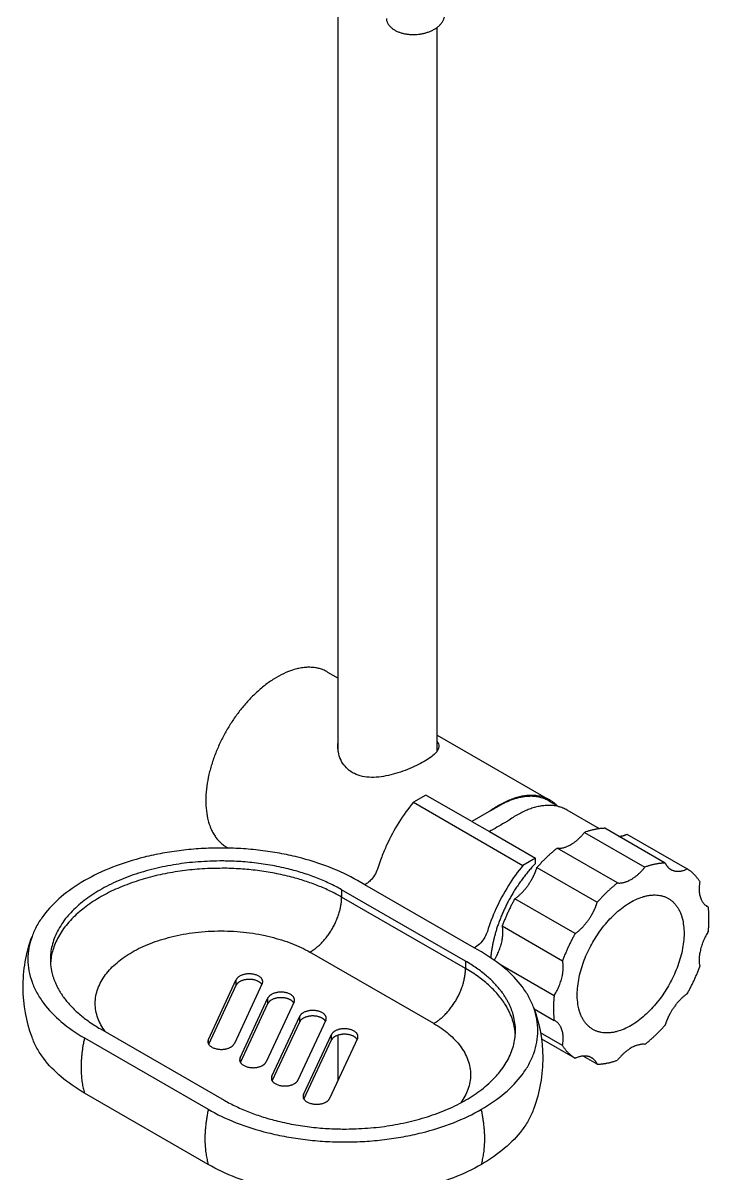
# Model space of a CAD drawing. Header units: millimetres. Extents: x 577 to 7172, y 252 to 2707.
# Drawn here: x 2947.8 to 3100.6, y 1822.1 to 2078.3 of the extents above; entities that cross this region are included whole.
import ezdxf

# ---------------------------------------------------------------- set-up
doc = ezdxf.new("R2010")
doc.units = ezdxf.units.MM
doc.header["$MEASUREMENT"] = 0
doc.layers.add('외형선(ISO)', color=7, linetype='Continuous', lineweight=30)
doc.layers.add('좁은 외형선(ISO)', color=7, linetype='Continuous', lineweight=25)

msp = doc.modelspace()

# ---------------------------------------------------------------- linework, layer by layer
at = {"layer": '외형선(ISO)'}
for p, q in [((3018.02, 1916.16), (3018.02, 2142.08)), ((3040.02, 1916.2), (3040.02, 2077.29)), ((3015.65, 1933.85), (3018.02, 1932.49)), ((3040.02, 1919.82), (3065.14, 1905.35)), ((3037.53, 1906.47), (3034.75, 1904.88)), ((3047.78, 1900.57), (3037.53, 1906.47)), ((3034.75, 1904.88), (3059.15, 1890.83)), ((3065.02, 1905.13), (3067.23, 1903.86)), ((3051.66, 1902.81), (3047.78, 1900.57)), ((3076.2, 1898.99), (3069.03, 1903.11)), ((3051.67, 1898.33), (3061.92, 1892.43)), ((3072.87, 1898.16), (3086.31, 1890.43)), ((3090.82, 1891.33), (3077.38, 1899.07)), ((3082.32, 1897.76), (3095.75, 1890.03)), ((2993.19, 1894.86), (2993.53, 1894.66)), ((3080.21, 1886.91), (3066.77, 1894.65)), ((3061.92, 1892.43), (3059.15, 1890.83)), ((3061.92, 1891.24), (3061.92, 1892.43)), ((3062.27, 1890.36), (3075.7, 1882.63)), ((3046.36, 1869.51), (3018.78, 1885.39)), ((3023.91, 1886.51), (3022.31, 1887.43)), ((3070.77, 1875.64), (3057.33, 1883.38)), ((3099.92, 1881.86), (3100.42, 1881.58)), ((3054.55, 1877.34), (3067.98, 1869.6)), ((3049.89, 1871.55), (3048.3, 1872.46)), ((3066.1, 1861.81), (3054.15, 1868.69)), ((2989.09, 1852.05), (2995.3, 1865.4)), ((2989.17, 1851), (2995.3, 1864.17)), ((3001.09, 1864.5), (2994.88, 1851.15)), ((2996.16, 1847.98), (3002.37, 1861.33)), ((2996.24, 1846.93), (3002.37, 1860.1)), ((3008.17, 1860.43), (3001.95, 1847.08)), ((3003.23, 1843.9), (3009.44, 1857.25)), ((3061.65, 1858.89), (3066.1, 1856.33)), ((3003.31, 1842.86), (3009.44, 1856.03)), ((3015.24, 1856.36), (3009.03, 1843.01)), ((2961.5, 1852.41), (2989.08, 1836.53)), ((2965.04, 1854.44), (2992.62, 1838.56)), ((3010.3, 1839.83), (3016.51, 1853.18)), ((3010.38, 1838.79), (3016.51, 1851.96)), ((3022.31, 1852.29), (3016.1, 1838.94)), ((3018.02, 1843.07), (3018.02, 1853.04)), ((3067.98, 1850.71), (3063.06, 1853.55)), ((3063.27, 1852.2), (3070.77, 1847.88)), ((3075.7, 1846.58), (3072.57, 1848.38)), ((2989.08, 1824.26), (2961.5, 1840.15))]:
    msp.add_line(p, q, dxfattribs=at)
for points, weights, knots in [([(3028.73, 2079.28), (3029.05, 2075.24), (3035.53, 2075.75), (3042.01, 2076.26), (3041.69, 2080.31)], [1, 0.707106781187, 1, 0.707106781187, 1], [0, 0, 0, 1.570796, 1.570796, 3.141593, 3.141593, 3.141593]), ([(3015.65, 1933.85), (3004.37, 1940.34), (2993.15, 1920.85), (2981.92, 1901.35), (2993.19, 1894.86)], [1, 0.707106781187, 1, 0.707106781187, 1], [0, 0, 0, 1.570796, 1.570796, 3.141593, 3.141593, 3.141593]), ([(3065.02, 1905.13), (3060.36, 1907.82), (3053.79, 1904.03), (3052.73, 1903.42), (3051.66, 1902.81)], [0.853554188502, 0.853895225284, 1, 1, 1], [-142.388144, -142.388144, -142.388144, -124.757933, -124.757933, -121.751274, -121.751274, -121.751274]), ([(3066.69, 1904.17), (3065.98, 1904.87), (3065.14, 1905.35), (3059.64, 1908.52), (3051.93, 1902.96)], [0.946126657838, 0.969988098089, 1, 0.831715303984, 0.856809881329], [6.12223, 6.12223, 6.12223, 6.283185, 6.283185, 7.185702, 7.185702, 7.185702]), ([(3018.78, 1885.39), (3007.65, 1891.8), (2991.91, 1891.8), (2953.91, 1891.8), (2953.91, 1869.92), (2953.91, 1860.85), (2965.04, 1854.44)], [0.853553390593, 0.853553396869, 1, 0.707106781187, 1, 0.853553396673, 0.853553390593], [3.926991, 3.926991, 3.926991, 4.712389, 4.712389, 6.283185, 6.283185, 7.068583, 7.068583, 7.068583]), ([(3061.92, 1891.24), (3058.88, 1888.06), (3056.56, 1884.04), (3052.57, 1877.11), (3051.97, 1870.26)], [0.885442730635, 0.921891416064, 1, 0.872633945195, 0.856039399422], [1.151897, 1.151897, 1.151897, 1.570796, 1.570796, 2.253865, 2.253865, 2.253865]), ([(3057.33, 1883.38), (3059.49, 1884.86), (3061.01, 1887.51), (3061.82, 1888.9), (3062.27, 1890.36)], [0.855447539342, 0.870208469759, 1, 0.927465229845, 0.890856814713], [4.016313, 4.016313, 4.016313, 4.712389, 4.712389, 5.101395, 5.101395, 5.101395]), ([(3090.82, 1891.33), (3091.27, 1890.38), (3092.09, 1889.91), (3093.61, 1889.03), (3095.75, 1890.03)], [0.890140321087, 0.926751969264, 1, 0.870893719356, 0.855606609871], [5.890354, 5.890354, 5.890354, 6.283185, 6.283185, 6.975587, 6.975587, 6.975587]), ([(3098.54, 1887.2), (3097.82, 1883.06), (3100.16, 1881.71), (3100.29, 1881.63), (3100.42, 1881.58)], [0.863966563126, 0.814502477537, 1, 0.987911302573, 0.976820488307], [5.288356, 5.288356, 5.288356, 6.283185, 6.283185, 6.348017, 6.348017, 6.348017]), ([(3091.53, 1883.45), (3083.1, 1888.3), (3074.71, 1873.73), (3066.32, 1859.16), (3074.74, 1854.31), (3083.17, 1849.46), (3091.56, 1864.03), (3099.95, 1878.6), (3091.53, 1883.45)], [1, 0.707106781187, 1, 0.707106781187, 1, 0.707106781187, 1, 0.707106781187, 1], [0, 0, 0, 1.570796, 1.570796, 3.141593, 3.141593, 4.712389, 4.712389, 6.283185, 6.283185, 6.283185]), ([(3070.77, 1875.64), (3072.92, 1877.12), (3074.45, 1879.77), (3075.25, 1881.16), (3075.7, 1882.63)], [0.855447539342, 0.870208469759, 1, 0.927465229845, 0.890856814713], [4.016313, 4.016313, 4.016313, 4.712389, 4.712389, 5.101395, 5.101395, 5.101395]), ([(3052.77, 1869.72), (3052.85, 1869.86), (3052.94, 1870.01), (3055.26, 1874.04), (3054.55, 1877.34)], [0.984242605575, 0.991897137904, 1, 0.815194340419, 0.863600852506], [4.668933, 4.668933, 4.668933, 4.712389, 4.712389, 5.703508, 5.703508, 5.703508]), ([(3100.42, 1876.1), (3100.28, 1875.87), (3100.15, 1875.64), (3097.82, 1871.61), (3098.54, 1868.3)], [0.975390079817, 0.987129473925, 1, 0.815194340419, 0.863600852506], [4.643364, 4.643364, 4.643364, 4.712389, 4.712389, 5.703508, 5.703508, 5.703508]), ([(2992.62, 1838.56), (3003.75, 1832.15), (3019.49, 1832.15), (3057.49, 1832.15), (3057.49, 1854.04), (3057.49, 1863.1), (3046.36, 1869.51)], [0.853553390593, 0.853553390596, 1, 0.707106781187, 1, 0.853553390591, 0.853553390593], [3.926991, 3.926991, 3.926991, 4.712389, 4.712389, 6.283185, 6.283185, 7.068583, 7.068583, 7.068583]), ([(3066.1, 1861.81), (3066.24, 1862.04), (3066.37, 1862.27), (3068.69, 1866.3), (3067.98, 1869.6)], [0.975390079817, 0.987129473925, 1, 0.815194340419, 0.863600852506], [4.643364, 4.643364, 4.643364, 4.712389, 4.712389, 5.703508, 5.703508, 5.703508]), ([(3001.09, 1864.5), (3001.2, 1864.72), (3001.2, 1864.95), (3001.2, 1866.68), (2998.2, 1866.68), (2995.9, 1866.68), (2995.3, 1865.4)], [0.914835766825, 0.948287736084, 1, 0.707106781187, 1, 0.758819045103, 0.914835766825], [2.864258, 2.864258, 2.864258, 3.141593, 3.141593, 4.712389, 4.712389, 6.005851, 6.005851, 6.005851]), ([(3001.01, 1864.32), (3000.29, 1865.45), (2998.2, 1865.45), (2995.9, 1865.45), (2995.3, 1864.17)], [0.89451947657, 0.776097955716, 1, 0.758819045102, 0.914835766825], [3.511595, 3.511595, 3.511595, 4.712389, 4.712389, 6.005851, 6.005851, 6.005851]), ([(3008.17, 1860.43), (3008.27, 1860.65), (3008.27, 1860.88), (3008.27, 1862.61), (3005.27, 1862.61), (3002.97, 1862.61), (3002.37, 1861.33)], [0.914835766825, 0.948287736084, 1, 0.707106781187, 1, 0.758819045102, 0.914835766825], [2.864258, 2.864258, 2.864258, 3.141593, 3.141593, 4.712389, 4.712389, 6.005851, 6.005851, 6.005851]), ([(3095.75, 1862.27), (3093.6, 1860.79), (3092.07, 1858.14), (3091.27, 1856.74), (3090.82, 1855.28)], [0.855447539342, 0.870208469759, 1, 0.927465229845, 0.890856814713], [4.016313, 4.016313, 4.016313, 4.712389, 4.712389, 5.101395, 5.101395, 5.101395]), ([(3008.08, 1860.25), (3007.36, 1861.38), (3005.27, 1861.38), (3002.97, 1861.38), (3002.37, 1860.1)], [0.89451947657, 0.776097955716, 1, 0.758819045103, 0.914835766825], [3.511595, 3.511595, 3.511595, 4.712389, 4.712389, 6.005851, 6.005851, 6.005851]), ([(3015.24, 1856.36), (3015.34, 1856.58), (3015.34, 1856.81), (3015.34, 1858.53), (3012.34, 1858.53), (3010.04, 1858.53), (3009.44, 1857.25)], [0.914835766825, 0.948287736084, 1, 0.707106781187, 1, 0.758819045102, 0.914835766825], [2.864258, 2.864258, 2.864258, 3.141593, 3.141593, 4.712389, 4.712389, 6.005851, 6.005851, 6.005851]), ([(3015.15, 1856.18), (3014.43, 1857.31), (3012.34, 1857.31), (3010.04, 1857.31), (3009.44, 1856.03)], [0.89451947657, 0.776097955716, 1, 0.758819045103, 0.914835766825], [3.511595, 3.511595, 3.511595, 4.712389, 4.712389, 6.005851, 6.005851, 6.005851]), ([(3067.98, 1850.71), (3068.7, 1854.85), (3066.36, 1856.2), (3066.23, 1856.27), (3066.1, 1856.33)], [0.863966563126, 0.814502477537, 1, 0.987911302573, 0.976820488307], [5.288356, 5.288356, 5.288356, 6.283185, 6.283185, 6.348017, 6.348017, 6.348017]), ([(2989.09, 1852.05), (2988.99, 1851.83), (2988.99, 1851.6), (2988.99, 1849.87), (2991.99, 1849.87), (2994.29, 1849.87), (2994.88, 1851.15)], [0.914835766825, 0.948287736084, 1, 0.707106781187, 1, 0.758819045102, 0.914835766825], [2.864258, 2.864258, 2.864258, 3.141593, 3.141593, 4.712389, 4.712389, 6.005851, 6.005851, 6.005851]), ([(3022.31, 1852.29), (3022.41, 1852.51), (3022.41, 1852.73), (3022.41, 1854.46), (3019.41, 1854.46), (3017.11, 1854.46), (3016.51, 1853.18)], [0.914835766825, 0.948287736084, 1, 0.707106781187, 1, 0.758819045102, 0.914835766825], [2.864258, 2.864258, 2.864258, 3.141593, 3.141593, 4.712389, 4.712389, 6.005851, 6.005851, 6.005851]), ([(3022.22, 1852.11), (3021.5, 1853.24), (3019.41, 1853.24), (3017.11, 1853.24), (3016.51, 1851.96)], [0.89451947657, 0.776097955716, 1, 0.758819045102, 0.914835766825], [3.511595, 3.511595, 3.511595, 4.712389, 4.712389, 6.005851, 6.005851, 6.005851]), ([(2996.16, 1847.98), (2996.06, 1847.76), (2996.06, 1847.53), (2996.06, 1845.8), (2999.06, 1845.8), (3001.36, 1845.8), (3001.95, 1847.08)], [0.914835766825, 0.948287736084, 1, 0.707106781187, 1, 0.758819045103, 0.914835766825], [2.864258, 2.864258, 2.864258, 3.141593, 3.141593, 4.712389, 4.712389, 6.005851, 6.005851, 6.005851]), ([(3075.7, 1846.58), (3075.25, 1847.53), (3074.43, 1848), (3072.91, 1848.88), (3070.77, 1847.88)], [0.890140321087, 0.926751969263, 1, 0.870893719356, 0.855606609871], [5.890354, 5.890354, 5.890354, 6.283185, 6.283185, 6.975587, 6.975587, 6.975587]), ([(3003.23, 1843.9), (3003.13, 1843.68), (3003.13, 1843.46), (3003.13, 1841.73), (3006.13, 1841.73), (3008.43, 1841.73), (3009.03, 1843.01)], [0.914835766825, 0.948287736084, 1, 0.707106781187, 1, 0.758819045103, 0.914835766825], [2.864258, 2.864258, 2.864258, 3.141593, 3.141593, 4.712389, 4.712389, 6.005851, 6.005851, 6.005851]), ([(3010.3, 1839.83), (3010.2, 1839.61), (3010.2, 1839.38), (3010.2, 1837.66), (3013.2, 1837.66), (3015.5, 1837.66), (3016.1, 1838.94)], [0.914835766825, 0.948287736084, 1, 0.707106781187, 1, 0.758819045103, 0.914835766825], [2.864258, 2.864258, 2.864258, 3.141593, 3.141593, 4.712389, 4.712389, 6.005851, 6.005851, 6.005851])]:
    msp.add_rational_spline(points, weights, degree=2, knots=knots, dxfattribs=at)
for points, knots in [([(3021.22, 1911.45), (3020.71, 1911.74), (3020.24, 1912.11), (3019.41, 1912.96), (3019.05, 1913.44), (3018.2, 1915.01), (3017.93, 1916.2), (3017.93, 1917.68), (3017.96, 1918.06), (3018.02, 1918.44)], [-6.91903, -6.91903, -6.91903, -6.91903, -6.702515, -6.702515, -6.486, -6.486, -6.052971, -6.052971, -5.907035, -5.907035, -5.907035, -5.907035]), ([(3040.02, 1918.39), (3040.29, 1918.01), (3040.43, 1917.65), (3040.43, 1916.81), (3040.16, 1916.27), (3039.02, 1915.11), (3038.15, 1914.5), (3036.12, 1913.33), (3034.83, 1912.7), (3032.06, 1911.61), (3030.57, 1911.13), (3027.78, 1910.52), (3026.29, 1910.35), (3024.22, 1910.47), (3023.55, 1910.57), (3022.31, 1910.92), (3021.73, 1911.16), (3021.22, 1911.45)], [4.022379, 4.022379, 4.022379, 4.022379, 4.325574, 4.325574, 4.757423, 4.757423, 5.189272, 5.189272, 5.621122, 5.621122, 6.052971, 6.052971, 6.486, 6.486, 6.702515, 6.702515, 6.91903, 6.91903, 6.91903, 6.91903]), ([(3034.75, 1904.88), (3033.6, 1903.48), (3032.52, 1901.97), (3030.51, 1898.77), (3029.59, 1897.07), (3028.4, 1894.47), (3028.03, 1893.58), (3026.88, 1890.56), (3026.84, 1889.94), (3026.06, 1888.5), (3025.76, 1888.07), (3025.18, 1887.42), (3024.93, 1887.19), (3024.45, 1886.82), (3024.28, 1886.73), (3023.91, 1886.51)], [0, 0, 0, 0, 0.559965, 0.559965, 1.135987, 1.135987, 1.427532, 1.427532, 2.129321, 2.129321, 2.461686, 2.461686, 2.696263, 2.696263, 2.895251, 2.895251, 2.895251, 2.895251]), ([(3055.82, 1900.72), (3055.56, 1900.57), (3055.3, 1900.42), (3053.92, 1899.63), (3052.79, 1898.98), (3051.67, 1898.33)], [-0.5864478, -0.5864478, -0.5864478, -0.5864478, -0.4778465, -0.4778465, 0, 0, 0, 0]), ([(3022.31, 1887.43), (3020.4, 1888.53), (3016.22, 1890.52), (3010.19, 1892.43), (3004.94, 1893.56), (3000.71, 1894.2), (2996.35, 1894.59), (2991.91, 1894.72), (2987.47, 1894.59), (2983.11, 1894.2), (2978.88, 1893.56), (2973.63, 1892.43), (2967.6, 1890.52), (2961.32, 1887.53), (2956.13, 1883.92), (2952.82, 1880.45), (2950.86, 1877.42), (2949.74, 1874.98), (2949.06, 1872.47), (2948.83, 1869.92), (2949.06, 1867.36), (2949.74, 1864.85), (2950.86, 1862.41), (2952.82, 1859.39), (2956.13, 1855.92), (2959.59, 1853.51), (2961.5, 1852.41)], [-135.088268, -135.088268, -135.088268, -135.088268, -126.983661, -118.879054, -114.534601, -110.190148, -105.753174, -101.316201, -96.879228, -92.442254, -88.097801, -83.753348, -75.648741, -67.544134, -59.439527, -51.33492, -46.990467, -42.646014, -38.20904, -33.772067, -29.335094, -24.89812, -20.553667, -16.209214, -8.104607, 0, 0, 0, 0]), ([(3059.15, 1890.83), (3056.89, 1888.09), (3054.76, 1884.74), (3053.14, 1881.18), (3052.38, 1879.52), (3051.74, 1877.81), (3051.22, 1876.13), (3050.96, 1875.28), (3050.43, 1874.31), (3049.78, 1873.6), (3049.41, 1873.19), (3049, 1872.87), (3048.62, 1872.65), (3048.51, 1872.58), (3048.4, 1872.52), (3048.3, 1872.46)], [2.854881, 2.854881, 2.854881, 2.854881, 12.943777, 12.943777, 12.943777, 17.658359, 17.658359, 17.658359, 20.620588, 20.620588, 20.620588, 22.325343, 22.325343, 22.325343, 22.77909, 22.77909, 22.77909, 22.77909]), ([(2949.82, 1852.58), (2948.55, 1856.07), (2947.87, 1859.84), (2947.81, 1867.43), (2948.5, 1871.36), (2949.82, 1874.99)], [0, 0, 0, 0, 1.150912, 1.150912, 2.347822, 2.347822, 2.347822, 2.347822]), ([(3049.89, 1836.53), (3051.8, 1837.63), (3055.26, 1840.04), (3058.58, 1843.51), (3060.54, 1846.53), (3061.65, 1848.97), (3062.33, 1851.48), (3062.56, 1854.04), (3062.33, 1856.59), (3061.65, 1859.1), (3060.54, 1861.54), (3058.58, 1864.57), (3055.26, 1868.04), (3051.8, 1870.45), (3049.89, 1871.55)], [-67.544135, -67.544135, -67.544135, -67.544135, -59.439528, -51.334921, -46.990468, -42.646015, -38.209041, -33.772068, -29.335094, -24.898121, -20.553668, -16.209214, -8.104607, 0, 0, 0, 0]), ([(3061.57, 1859.11), (3062.84, 1855.62), (3063.53, 1851.86), (3063.58, 1844.26), (3062.89, 1840.33), (3061.57, 1836.7)], [0, 0, 0, 0, 1.150828, 1.150828, 2.347804, 2.347804, 2.347804, 2.347804]), ([(2961.5, 1840.15), (2959.59, 1841.25), (2956.13, 1843.65), (2952.82, 1847.13), (2950.86, 1850.15), (2950.12, 1851.76), (2949.82, 1852.58), (2949.82, 1852.58)], [0, 0, 0, 0, 8.104607, 16.209214, 20.553667, 24.89812, 24.898259, 24.898259, 24.898259, 24.898259]), ([(3061.57, 1836.7), (3061.57, 1836.7), (3061.28, 1835.88), (3060.54, 1834.27), (3058.58, 1831.25), (3055.26, 1827.77), (3051.8, 1825.36), (3049.89, 1824.26)], [42.64582, 42.64582, 42.64582, 42.64582, 42.646015, 46.990468, 51.334921, 59.439528, 67.544135, 67.544135, 67.544135, 67.544135]), ([(2989.08, 1836.53), (2990.99, 1835.43), (2995.17, 1833.44), (3001.2, 1831.53), (3006.45, 1830.4), (3010.69, 1829.76), (3015.05, 1829.36), (3019.49, 1829.23), (3023.92, 1829.36), (3028.28, 1829.76), (3032.52, 1830.4), (3037.77, 1831.53), (3043.8, 1833.44), (3047.98, 1835.43), (3049.89, 1836.53)], [-67.544135, -67.544135, -67.544135, -67.544135, -59.439528, -51.334921, -46.990468, -42.646015, -38.209041, -33.772068, -29.335094, -24.898121, -20.553668, -16.209214, -8.104607, 0, 0, 0, 0]), ([(3049.89, 1824.26), (3047.98, 1823.16), (3043.8, 1821.17), (3037.77, 1819.26), (3032.52, 1818.13), (3028.28, 1817.49), (3023.92, 1817.1), (3019.49, 1816.97), (3015.05, 1817.1), (3010.69, 1817.49), (3006.45, 1818.13), (3001.2, 1819.26), (2995.17, 1821.17), (2990.99, 1823.16), (2989.08, 1824.26)], [0, 0, 0, 0, 8.104607, 16.209214, 20.553668, 24.898121, 29.335094, 33.772068, 38.209041, 42.646015, 46.990468, 51.334921, 59.439528, 67.544135, 67.544135, 67.544135, 67.544135])]:
    msp.add_open_spline(points, degree=3, knots=knots, dxfattribs=at)
for points, weights in [([(3069.03, 1903.11), (3063.53, 1906.28), (3055.82, 1900.72)], [1, 0.831715303984, 0.856809881329]), ([(3066.77, 1894.65), (3069.82, 1894.33), (3072.87, 1898.16)], [0.917458953538, 0.790133007136, 0.916492278109]), ([(3077.38, 1899.07), (3075.23, 1899.03), (3072.87, 1898.16)], [0.898944831227, 0.871207111336, 0.86041930742]), ([(3080.52, 1897.26), (3081.38, 1897.33), (3082.32, 1897.76)], [0.890140321087, 0.862220627235, 0.855606609871]), ([(3066.77, 1894.65), (3064.42, 1892.81), (3062.27, 1890.36)], [0.860124155352, 0.870671045554, 0.898146999113]), ([(3080.21, 1886.91), (3083.26, 1886.59), (3086.31, 1890.43)], [0.917458953538, 0.790133007136, 0.916492278109]), ([(3090.82, 1891.33), (3088.66, 1891.3), (3086.31, 1890.43)], [0.898944831227, 0.871207111336, 0.86041930742]), ([(3098.54, 1887.2), (3097.41, 1888.99), (3095.75, 1890.03)], [0.906726442711, 0.939086845212, 0.991141352308]), ([(3080.21, 1886.91), (3077.86, 1885.07), (3075.7, 1882.63)], [0.860124155352, 0.870671045554, 0.898146999113]), ([(3057.33, 1883.38), (3055.68, 1880.43), (3054.55, 1877.34)], [0.992685834775, 0.94027381316, 0.907605712712]), ([(3100.42, 1876.1), (3100.75, 1879.02), (3100.42, 1881.58)], [0.857697315631, 0.849525012289, 0.857469444001]), ([(3070.77, 1875.64), (3069.11, 1872.69), (3067.98, 1869.6)], [0.992685834774, 0.94027381316, 0.907605712712]), ([(3095.75, 1862.27), (3097.41, 1865.22), (3098.54, 1868.3)], [0.992685834774, 0.94027381316, 0.907605712712]), ([(3066.1, 1861.81), (3065.77, 1858.88), (3066.1, 1856.33)], [0.857697315631, 0.849525012289, 0.857469444001]), ([(3086.31, 1850.99), (3088.66, 1852.84), (3090.82, 1855.28)], [0.860124155352, 0.870671045554, 0.898146999113]), ([(3067.98, 1850.71), (3069.11, 1848.92), (3070.77, 1847.88)], [0.906726442711, 0.939086845212, 0.991141352308]), ([(3086.31, 1850.99), (3083.26, 1851.31), (3080.21, 1847.48)], [0.917458953538, 0.790133007136, 0.916492278109]), ([(3075.7, 1846.58), (3077.86, 1846.61), (3080.21, 1847.48)], [0.898944831227, 0.871207111336, 0.86041930742])]:
    msp.add_rational_spline(points, weights, degree=2, dxfattribs=at)
at = {"layer": '좁은 외형선(ISO)'}
for p, q in [((3047.78, 1900.57), (3051.67, 1898.33)), ((3018.78, 1885.39), (3018.78, 1883.76)), ((3048.3, 1872.46), (3023.91, 1886.51)), ((3046.36, 1867.88), (3018.78, 1883.76)), ((3039.29, 1855.63), (3011.71, 1871.51)), ((3046.36, 1869.51), (3046.36, 1867.88)), ((2995.3, 1864.17), (2995.3, 1865.4)), ((3049.58, 1865.76), (3049.58, 1865.76)), ((3002.37, 1860.1), (3002.37, 1861.33)), ((3009.44, 1856.03), (3009.44, 1857.25)), ((2989.09, 1851.15), (2989.09, 1852.05)), ((3016.51, 1851.96), (3016.51, 1853.18)), ((2996.16, 1847.08), (2996.16, 1847.98)), ((3003.23, 1843.01), (3003.23, 1843.9)), ((3010.3, 1838.94), (3010.3, 1839.83))]:
    msp.add_line(p, q, dxfattribs=at)
for points, weights, knots in [([(3018.78, 1883.76), (3007.65, 1890.17), (2991.91, 1890.17), (2955.3, 1890.17), (2953.94, 1869.1)], [0.853553390593, 0.853553396869, 1, 0.714787614285, 0.985041178207], [3.926991, 3.926991, 3.926991, 4.712389, 4.712389, 6.241993, 6.241993, 6.241993]), ([(3011.71, 1871.51), (3014.65, 1873.2), (3016.72, 1876.8), (3018.78, 1880.38), (3018.78, 1883.76)], [0.853554188502, 0.853211555902, 1, 0.853895225284, 0.853554188502], [0.783565, 0.783565, 0.783565, 1.570796, 1.570796, 2.354361, 2.354361, 2.354361]), ([(3039.29, 1855.63), (3042.22, 1857.32), (3044.3, 1860.92), (3046.36, 1864.5), (3046.36, 1867.88)], [0.853554188501, 0.853211555933, 1, 0.853895225233, 0.853554188501], [3.925158, 3.925158, 3.925158, 4.712389, 4.712389, 5.495954, 5.495954, 5.495954])]:
    msp.add_rational_spline(points, weights, degree=2, knots=knots, dxfattribs=at)
for points, knots in [([(2966.13, 1853.82), (2965.41, 1854.79), (2964.29, 1856.86), (2963.71, 1860.11), (2964.3, 1863.4), (2965.99, 1866.48), (2968.61, 1869.22), (2971.99, 1871.58), (2976.08, 1873.52), (2980.85, 1875.03), (2986.19, 1876.01), (2991.91, 1876.34), (2997.63, 1876.01), (3002.97, 1875.03), (3007.74, 1873.52), (3010.46, 1872.23), (3011.71, 1871.51)], [10.771701, 10.771701, 10.771701, 10.771701, 16.2729, 21.991009, 27.709118, 33.427227, 38.704623, 43.982018, 49.259414, 54.53681, 60.254919, 65.973028, 71.691137, 77.409246, 82.686641, 87.964037, 87.964037, 87.964037, 87.964037]), ([(3039.29, 1855.63), (3040.53, 1854.91), (3041.66, 1854.13), (3042.64, 1853.29), (3043.63, 1852.45), (3044.48, 1851.56), (3045.18, 1850.63), (3045.94, 1849.62), (3046.52, 1848.57), (3046.9, 1847.5), (3047.29, 1846.42), (3047.49, 1845.32), (3047.49, 1844.23), (3047.49, 1843.13), (3047.29, 1842.03), (3046.9, 1840.96), (3046.54, 1839.94), (3046, 1838.94), (3045.3, 1837.98)], [0, 0, 0, 0, 5.277396, 5.277396, 5.277396, 10.554791, 10.554791, 10.554791, 16.272901, 16.272901, 16.272901, 21.99101, 21.99101, 21.99101, 27.709119, 27.709119, 27.709119, 33.134932, 33.134932, 33.134932, 33.134932])]:
    msp.add_open_spline(points, degree=3, knots=knots, dxfattribs=at)
for points, weights in [([(3057.46, 1853.22), (3056.9, 1861.8), (3046.36, 1867.88)], [0.9850411782, 0.853553390594, 0.853553390593]), ([(2961.5, 1852.41), (2959.96, 1845.39), (2961.5, 1840.15)], [0.871126933824, 0.836221486239, 0.870646978641]), ([(2989.08, 1836.53), (2987.54, 1829.51), (2989.08, 1824.26)], [0.871126933825, 0.836221486239, 0.870646978641]), ([(3049.89, 1824.26), (3051.43, 1829.51), (3049.89, 1836.53)], [0.870646978641, 0.836221486239, 0.871126933824])]:
    msp.add_rational_spline(points, weights, degree=2, dxfattribs=at)

doc.saveas('drawing.dxf')
